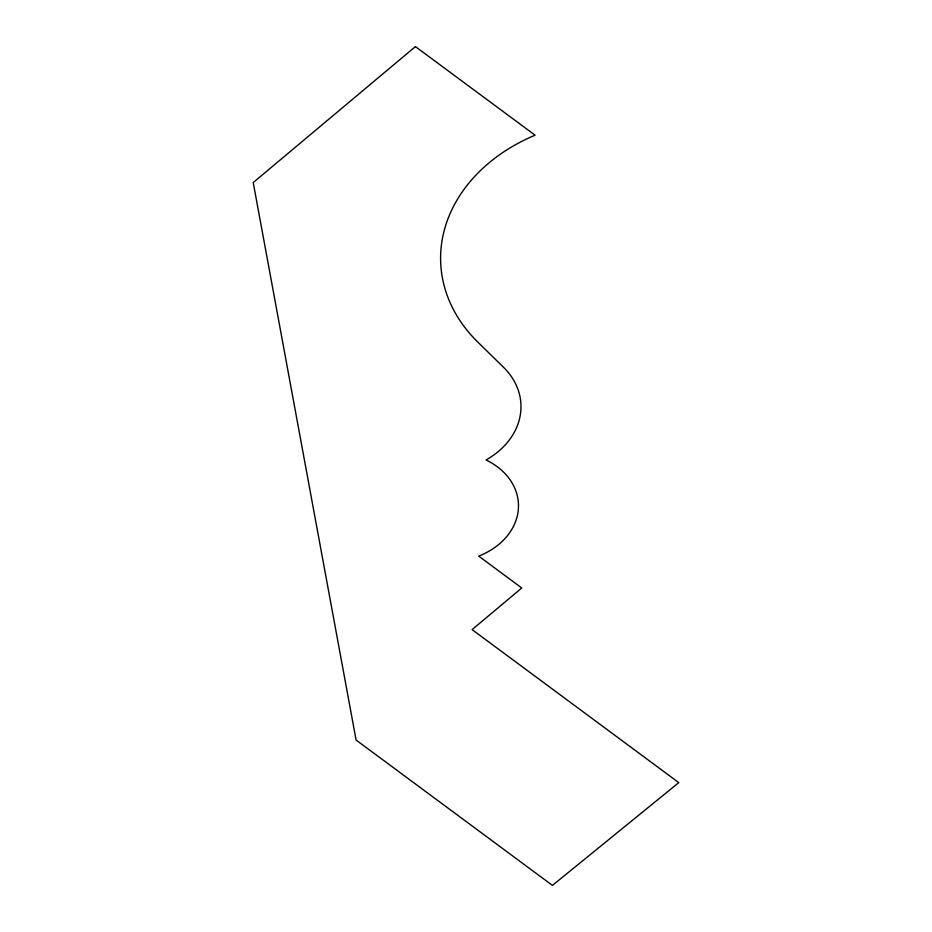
<?xml version="1.0" encoding="UTF-8"?>
<svg xmlns="http://www.w3.org/2000/svg" width="932" height="932" viewBox="0 0 932 932"><rect width="100%" height="100%" fill="white"/><g stroke="black" fill="none" stroke-linecap="round" stroke-linejoin="round"><path stroke-width="1.4" d="M415.416 46.6L253.224 182.555L356.094 740.043L552.431 885.4L678.776 782.624L472.105 629.613L521.769 587.987L478.722 556.113A69.644 54.883 -2.7 0 0 518.355 509.105A69.644 54.883 -2.7 0 0 486.038 459.965A81.317 64.075 -2.7 0 0 503.478 367.231L477.79 342.067A172.711 136.107 -2.7 0 1 535.096 135.198L415.416 46.6"/></g></svg>
